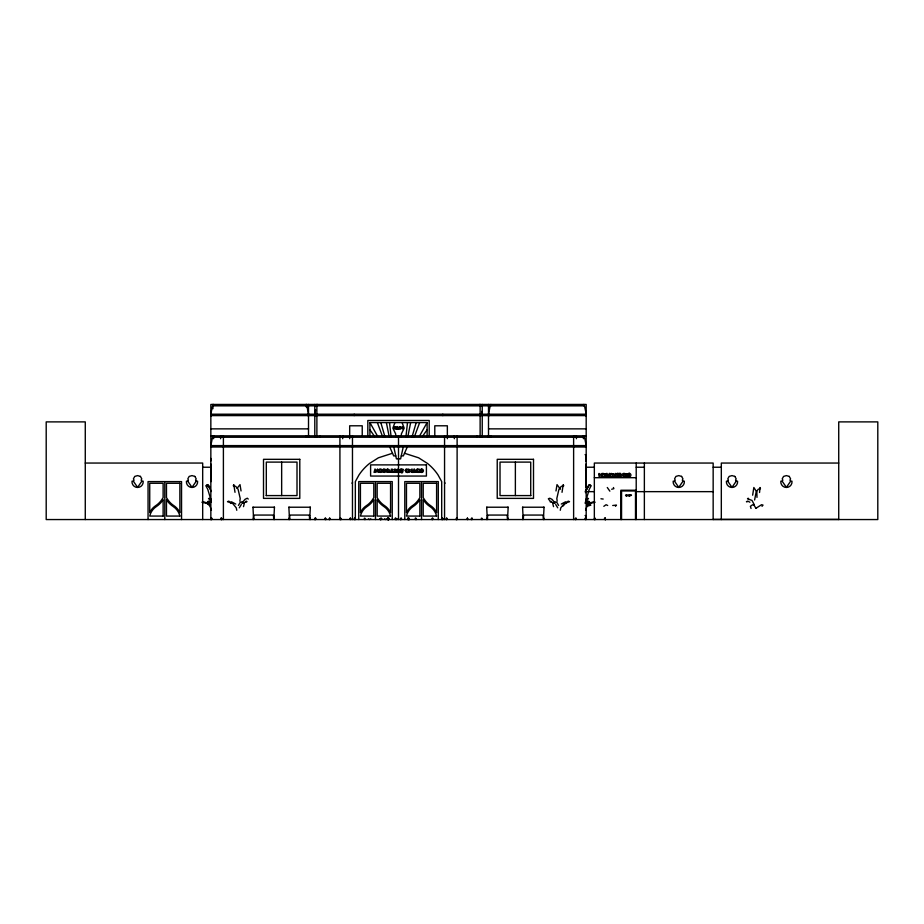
<?xml version="1.0" encoding="UTF-8"?>
<svg xmlns="http://www.w3.org/2000/svg" width="924" height="924" viewBox="0 0 924 924"><rect width="100%" height="100%" fill="white"/><g stroke="black" fill="none" stroke-linecap="round" stroke-linejoin="round"><path stroke-width="1.39" d="M617.879 476.368L619.323 476.692L619.323 473.608L620.223 473.469L616.978 473.469L617.867 473.608L617.879 476.172M626.715 495.784C627.535 493.878 627.211 497.285 626.31 495.114M555.982 490.956L557.022 484.638L560.452 489.235M752.644 495.183L753.845 487.514L756.86 492.122L756.987 497.378M401.224 436.613L401.397 433.806L404.181 428.159L402.09 422.58M400.773 427.581L399.826 428.159L400.75 427.385M629.591 495.726L630.803 495.091L630.272 495.414M386.267 470.166C387.745 472.06 385.447 473.053 388.115 471.598L388.115 472.349C393.162 471.91 386.163 466.204 386.486 470.951C388.565 473.712 388.669 467.174 386.486 469.958M405.959 436.532L407.507 422.58M239.859 501.247L240.205 498.44L238.08 489.235L235.701 486.359L233.275 485.781L233.83 484.638L235.008 492.307M759.551 492.504L759.99 487.514L760.429 488.669L758.246 489.246L756.132 492.122L754.596 500.011M562.023 492.307L563.201 484.638L563.755 485.781L561.318 486.359L558.951 489.235L556.826 498.44L557.172 501.247M314.795 414.206L315.638 410.025M488.507 414.206L490.182 405.844L584.511 405.844L586.186 414.206L210.845 414.206L212.52 405.844L306.837 405.844L308.512 414.206M407.865 436.532L410.66 422.58M274.463 507.218L274.035 515.061L253.384 515.061L252.968 507.218L274.463 507.218L273.874 507.519M310.349 507.218L309.921 515.061L289.281 515.061L288.854 507.218L310.349 507.218L309.759 507.519M508.177 507.218L507.75 515.061L487.098 515.061L486.682 507.218L508.177 507.218L507.588 507.519M544.063 507.218L543.635 515.061L522.984 515.061L522.568 507.218L544.063 507.218L543.474 507.519M560.267 510.279L560.787 507.819L564.483 503.337L569.507 501.663L568.087 501.097M403.234 446.997L400.612 458.858L396.419 458.858L393.797 446.997M393.855 428.055C396.581 429.406 391.429 426.079 395.46 426.784A1.167 1.167 0 0 1 395.899 427.362L395.31 429.094L393.739 428.193M243.497 506.652L244.306 503.43L241.614 501.824L240.032 502.633L238.427 505.451M375.952 470.628L375.491 472.349L374.024 472.349L375.017 468.976L376.957 472.106L377.985 470.709L378.597 472.372L377.604 468.976L376.287 470.824M585.412 502.229L589.293 489.235L591.152 485.781L589.789 484.638L587.756 486.936L585.423 492.688M411.988 437.029L416.216 422.58M352.471 482.617L352.194 483.414L352.471 482.825M414.298 437.029L419.658 422.58M394.929 422.58L392.85 428.159L395.634 433.806L395.807 436.613M407.265 446.997L403.361 455.89L401.27 455.89M585.181 491.533L589.073 484.638L590.528 485.781M585.874 502.275L587.791 498.221L588.519 498.775L586.255 499.052M237.087 488.276L240.009 484.638L241.048 490.956M419.438 436.22L427.119 422.58L369.912 422.58L369.912 436.867M245.518 502.217L246.165 501.097L247.02 501.663L242.019 503.337M585.608 510.279L587.999 503.337L585.955 501.097M629.105 495.16L629.475 495.784M239.293 507.819L241.337 504.458M588.161 503.337L589.535 501.663L588.195 501.097L586.128 502.217M603.822 506.317L606.109 504.7L607.68 505.509M566.216 503.43L567.047 502.229L565.534 501.824L561.272 504.042M615.453 506.317L616.47 505.105L612.716 505.509M762.023 506.317L763.039 505.105L761.595 504.7L755.867 508.327M422.407 436.498L427.119 429.776M626.264 495.16L626.102 495.749M586.521 489.235L588.646 486.359M242.504 502.275L245.033 499.341L247.262 498.221L248.244 499.052M562.947 506.133L565.615 503.199M211.076 501.097L209.032 503.337L211.423 510.279M586.798 505.855L590.043 503.43L595.102 502.229L593.335 501.824L591.141 502.633L586.752 505.451M587.144 502.633L588.253 501.824L589.42 502.229L584.961 503.095M629.059 495.045L628.724 495.784L629.891 495.68M370.801 518.861L369.588 519.554L368.387 518.861M381.959 518.861L380.757 519.554L379.545 518.861M386.913 518.861L385.701 519.554L384.488 518.861M398.071 518.861L396.858 519.554L395.657 518.861M602.113 475.144L599.099 476.796L599.099 473.446L599.26 474.994L602.263 473.342L602.194 476.726L602.263 475.537M623.457 475.144L620.454 476.796L620.443 473.446L620.605 474.994L623.608 473.342L623.538 476.726L623.608 475.537M587.006 506.317L590.852 505.105L588.911 504.7M228.933 501.097L227.523 501.663L232.548 503.337L236.244 507.819L236.763 510.279M208.778 501.824L207.611 502.229L210.245 502.425M611.676 489.246L613.859 488.669L613.421 487.514M208.05 502.229L209.829 501.824M392.515 453.257L378.401 457.807L369.577 463.421A50.219 50.219 0 0 0 358.997 474.936L355.336 481.6L355.336 519.554M629.152 473.342L627.719 474.139L628.274 473.758A1.709 1.709 0 0 1 629.209 473.365L629.51 473.377A1.663 1.663 0 0 1 630.399 473.85A1.709 1.709 0 0 1 629.498 476.761C624.37 476.761 631.231 472.557 627.858 476.056A1.386 1.386 0 0 0 628.539 476.541L629.348 476.634L629.221 473.492M397.054 429.117L396.223 429.002L398.521 429.117L397.505 426.599L396.234 427.165L397.204 429.002M604.181 474.486L602.737 474.486L604.181 474.347M612.115 474.486L610.672 474.486L612.115 474.347M625.525 474.486L624.081 474.486L625.525 474.347M307.519 405.844L315.789 405.844M316.47 405.844L480.561 405.844M481.242 405.844L489.501 405.844M210.845 415.604L586.186 415.604M210.845 428.863L308.512 428.863M488.507 428.863L586.186 428.863M210.845 435.839L586.186 435.839M210.845 446.997L586.186 446.997M585.065 454.677L586.186 454.677M395.761 455.89L393.67 455.89L389.755 446.997M586.186 455.936L586.186 460.949M210.845 458.443L210.845 460.949M586.186 458.443L585.908 460.949M85.274 463.051L202.679 463.051L202.679 519.554M838.726 463.051L721.321 463.051L721.321 519.554M202.679 467.232L210.845 467.232M586.186 467.232L594.34 467.232M636.209 467.232L644.363 467.232M713.155 467.232L721.321 467.232M585.908 467.925L585.62 470.443M594.34 477.696L636.209 477.696M133.46 481.185L132.017 481.185A5.625 5.625 0 0 0 137.595 487.468A5.625 5.625 0 0 0 143.174 481.185L141.73 481.185M187.872 481.185L186.429 481.185A5.625 5.625 0 0 0 192.007 487.468A5.625 5.625 0 0 0 197.586 481.185L196.142 481.185M586.186 481.185L585.758 487.468M674.624 481.185L673.18 481.185A5.625 5.625 0 0 0 678.759 487.468A5.625 5.625 0 0 0 684.337 481.185L682.894 481.185M727.858 481.185L726.414 481.185A5.625 5.625 0 0 0 731.993 487.468A5.625 5.625 0 0 0 737.571 481.185L736.128 481.185M782.27 481.185L780.826 481.185A5.625 5.625 0 0 0 786.405 487.468A5.625 5.625 0 0 0 791.984 481.185L790.54 481.185M636.209 490.251L620.859 490.251L620.859 519.554M587.537 491.649L594.34 491.649M636.209 491.649L713.155 491.649M266.17 495.587L297.008 495.587L297.008 462.104L266.308 462.104L266.308 495.587M530.861 495.587L500.023 495.587L500.023 462.104L530.722 462.104L530.722 495.587M585.065 515.546L585.724 515.546A16.517 12.901 -90 0 0 586.186 519.554L586.186 404.446L210.845 404.446L210.845 519.554A16.517 12.901 90 0 0 211.088 518.237A16.517 12.901 -90 0 1 210.845 519.554M713.155 519.392L838.726 519.392M600.935 498.775L603.187 499.052M210.776 499.052L208.512 498.775L209.24 498.221L211.157 502.275M404.516 453.257L418.63 457.807L427.442 463.421A50.219 50.219 0 0 1 438.034 474.936L441.695 481.6L441.695 519.554M522.568 507.218L523.157 507.519M486.682 507.218L487.26 507.519M288.854 507.218L289.443 507.519M252.968 507.218L253.546 507.519M383.703 472.21C386.706 471.714 382.779 466.805 382.698 471.078M379.96 472.21C382.963 471.714 379.025 466.805 378.956 471.078M629.129 495.01L629.025 495.784M586.151 501.097L587.41 501.663M630.214 495.276L629.949 495.761M746.996 501.94L746.476 501.663L747.816 501.097L749.872 502.217M210.891 502.217L208.824 501.097L207.496 501.663L210.21 505.578M555.012 503.337L549.999 501.663L550.866 501.097L551.513 502.217M625.964 495.749C624.589 495.241 627.211 494.479 626.599 495.784M210.279 505.451L205.89 502.633L203.696 501.824L201.929 502.229L206.988 503.43L210.233 505.855M235.759 504.042L231.497 501.824L229.984 502.229L230.815 503.43M383.01 471.956L384.569 472.418A1.698 1.698 0 0 0 385.712 469.877A1.698 1.698 0 0 0 382.952 469.669A1.698 1.698 0 0 0 383.691 472.337M379.267 471.956L380.827 472.418A1.698 1.698 0 0 0 381.97 469.877A1.698 1.698 0 0 0 379.198 469.669A1.698 1.698 0 0 0 379.937 472.337M400.612 427.061C397.539 426.391 402.471 430.341 399.156 428.979A1.167 1.167 0 0 1 398.718 428.413L399.33 426.657L400.877 427.569M554.516 502.275L551.998 499.341L549.768 498.221L548.348 498.775L549.572 500.45M209.794 486.936L207.958 484.638L206.491 485.781L208.385 486.359L210.499 489.235M369.912 429.776L374.624 436.498M755.959 508.327L754.238 505.509L752.679 504.7L750.392 506.317L751.05 508.466M555.694 504.458L557.726 507.819M558.604 505.451L556.999 502.633L555.416 501.824L552.725 503.43L553.534 506.652M369.912 422.58L377.581 436.22M754.365 504.931L752.009 500.45L747.493 498.775L748.221 498.221L748.706 499.341M444.559 482.825L444.825 483.414L444.559 482.617M609.875 491.164L607.287 487.514M211.146 491.533L209.274 486.936L207.242 484.638L205.879 485.781L207.738 489.235L211.273 500.97M377.362 422.58L382.732 437.029M380.815 422.58L385.042 437.029M481.67 411.423L482.236 414.206M386.371 422.58L389.166 436.532M389.524 422.58L391.071 436.532M838.726 519.554L838.726 421.887L877.8 421.887L877.8 519.554L46.2 519.554L46.2 421.887L85.274 421.887L85.274 519.554M713.155 519.554L713.155 463.051L594.34 463.051L594.34 519.554A16.517 12.901 90 0 0 594.663 518.237A16.517 12.901 -90 0 1 594.421 519.554M644.363 463.051L644.363 519.554M636.209 463.051L636.209 519.554M635.504 519.554L635.504 490.956L621.552 490.956L621.552 519.554M585.908 464.16L585.908 481.6M585.885 472.326L585.885 475.086M585.885 476.796L585.885 479.579M585.481 414.206L585.481 415.604M585.481 445.611L585.481 446.997M583.806 404.446L583.806 405.844M583.806 435.839L583.806 437.237M583.391 435.839L583.391 438.704M576.414 435.839L576.414 438.704M573.619 435.839L573.619 519.554M515.373 462.104L515.373 495.587M490.887 404.446L490.887 405.844M490.887 435.839L490.887 437.237M489.212 414.206L489.212 415.604M488.507 404.446L488.507 437.133M482.236 404.446L482.236 437.26M480.133 404.446L480.133 437.26M479.856 404.446L479.856 405.844M476.934 435.839L476.934 437.237M457.114 435.839L457.114 519.554M454.331 435.839L454.331 438.704M447.355 438.704L447.355 425.791L434.788 425.791L434.788 435.885M444.559 435.839L444.559 519.554M442.815 414.206L442.815 415.604M438.276 519.554L438.276 481.6L404.793 481.6L404.793 519.554M429.21 436.371L429.21 420.489L367.821 420.489L367.821 436.371M427.119 422.58L427.119 436.867M421.54 481.6L421.54 519.554M398.51 435.839L398.51 519.554M392.238 519.554L392.238 481.6L358.743 481.6L358.743 519.554M375.491 481.6L375.491 519.554M362.231 435.885L362.231 425.791L349.676 425.791L349.676 438.704M354.215 414.206L354.215 415.604M352.471 435.839L352.471 519.554M342.7 435.839L342.7 438.704M339.917 435.839L339.917 519.554M320.097 435.839L320.097 437.237M317.163 404.446L317.163 405.844M316.886 404.446L316.886 437.26M315.488 414.206L315.488 415.604M314.795 404.446L314.795 437.26M308.512 404.446L308.512 437.133M307.819 414.206L307.819 415.604M306.422 404.446L306.422 407.299M306.144 404.446L306.144 405.844M306.144 435.839L306.144 437.237M281.658 462.104L281.658 495.587M223.4 435.839L223.4 519.554M220.617 435.839L220.617 438.704M213.64 435.839L213.64 438.704M213.213 404.446L213.213 405.844M213.213 435.839L213.213 437.237M212.936 404.446L212.936 408.72M211.538 414.206L211.538 415.604M211.538 445.611L211.538 446.997M211.122 464.16L211.122 481.6M181.543 519.554L181.543 481.6L148.059 481.6L148.059 519.554M164.795 481.6L164.795 519.554M401.501 518.237A16.517 16.413 -90 0 1 401.189 519.554M400.658 518.237A16.517 16.413 -90 0 1 400.346 519.554M408.223 518.237A16.517 1.825 -90 0 1 408.189 519.554M408.593 518.237A16.517 1.825 -90 0 1 408.558 519.554A16.517 1.825 -90 0 1 408.489 518.237A16.517 10.314 -90 0 0 408.674 519.554M409.009 518.237A16.517 10.314 -90 0 0 409.205 519.554A16.517 10.314 90 0 1 409.009 518.237A16.517 1.825 -90 0 1 409.032 519.554M415.985 519.554A16.517 16.413 -90 0 1 415.673 518.237M415.511 519.554A16.517 16.413 -90 0 1 415.211 518.237M416.354 519.554A16.517 16.413 -90 0 1 416.054 518.237M408.05 519.554A16.517 1.825 -90 0 1 408.015 518.237M407.68 519.554A16.517 1.825 -90 0 1 407.646 518.237M395.83 519.554A16.517 16.413 -90 0 1 395.53 518.237M395.449 519.554A16.517 16.413 -90 0 1 395.149 518.237M396.292 519.554A16.517 16.413 -90 0 1 395.992 518.237M388.357 519.554A16.517 10.314 -90 0 0 388.542 518.237A16.517 1.825 -90 0 1 388.507 519.554A16.517 1.825 -90 0 1 388.427 518.237M387.999 519.554A16.517 1.825 -90 0 1 387.964 518.237M388.092 519.554A16.517 1.825 90 0 1 388.057 518.237A16.517 10.314 -90 0 1 387.826 519.554A16.517 10.314 90 0 0 388.011 518.237A16.517 1.825 -90 0 0 388.092 519.554A16.517 1.825 -90 0 0 388.161 518.237M387.618 519.554A16.517 1.825 -90 0 1 387.583 518.237M381.439 518.237A16.517 16.413 -90 0 1 381.138 519.554M380.596 518.237A16.517 16.413 -90 0 1 380.295 519.554M388.634 518.237A16.517 1.825 -90 0 1 388.6 519.554M389.004 518.237A16.517 1.825 -90 0 1 388.969 519.554M388.53 518.237A16.517 1.825 90 0 1 388.507 519.554M354.412 518.237A16.517 12.901 -90 0 1 354.169 519.554M364.53 519.554A16.517 12.901 -90 0 1 364.299 518.237M365.199 519.554A16.517 12.901 -90 0 1 364.957 518.237M330.03 518.237A16.517 10.314 -90 0 1 329.833 519.554M350.15 519.554A16.517 10.314 -90 0 1 349.965 518.237M325.156 519.554A16.517 12.901 -90 0 1 324.913 518.237M340.39 519.554A16.517 10.314 -90 0 1 340.194 518.237M442.192 519.554A16.517 12.901 -90 0 1 441.961 518.237M432.074 518.237A16.517 12.901 -90 0 1 431.831 519.554M467.371 519.554A16.517 10.314 -90 0 1 467.174 518.237M447.066 518.237A16.517 10.314 -90 0 1 446.869 519.554M471.448 518.237A16.517 12.901 -90 0 1 471.205 519.554M481.566 519.554A16.517 12.901 -90 0 1 481.335 518.237M482.236 519.554A16.517 12.901 -90 0 1 481.993 518.237M456.306 518.237A16.517 10.314 -90 0 1 456.109 519.554M604.7 519.554A16.517 12.901 -90 0 1 604.469 518.237M595.01 519.554A16.517 12.901 90 0 0 595.241 518.237A16.517 12.901 -90 0 1 595.079 519.554M289.108 518.237A16.517 10.314 -90 0 1 288.912 519.554A16.517 10.314 90 0 0 289.281 515.546L289.801 515.546A16.517 10.314 -90 0 1 289.443 519.554A16.517 10.314 90 0 0 289.628 518.237M309.575 518.237A16.517 10.314 90 0 0 309.759 519.554A16.517 10.314 -90 0 1 309.39 515.546L309.921 515.546A16.517 10.314 90 0 0 310.291 519.554A16.517 10.314 -90 0 1 310.094 518.237M253.026 519.554A16.517 10.314 -90 0 0 253.384 515.546L253.915 515.546A16.517 10.314 -90 0 1 253.557 519.554A16.517 10.314 90 0 0 253.742 518.237M273.677 518.237A16.517 10.314 90 0 0 273.874 519.554A16.517 10.314 -90 0 1 273.504 515.546L274.035 515.546A16.517 10.314 90 0 0 274.405 519.554A16.517 10.314 -90 0 1 274.209 518.237M486.74 519.554A16.517 10.314 -90 0 0 487.098 515.546L487.629 515.546A16.517 10.314 -90 0 1 487.271 519.554A16.517 10.314 90 0 0 487.456 518.237M507.923 518.237A16.517 10.314 90 0 0 508.119 519.554A16.517 10.314 -90 0 1 507.75 515.546L507.218 515.546A16.517 10.314 -90 0 0 507.588 519.554M522.626 519.554A16.517 10.314 -90 0 0 522.984 515.546L523.515 515.546A16.517 10.314 -90 0 1 523.157 519.554A16.517 10.314 90 0 0 523.342 518.237M543.809 518.237A16.517 10.314 90 0 0 544.005 519.554A16.517 10.314 -90 0 1 543.635 515.546L543.104 515.546A16.517 10.314 -90 0 0 543.474 519.554M575.398 518.237A16.517 12.901 -90 0 1 575.155 519.554M401.594 428.459C404.158 430.642 402.287 423.342 401.594 428.459M392.746 469.438L392.746 472.349L389.743 472.268L391.291 472.21L391.291 469.115L392.746 469.438M395.946 469.438L395.946 472.349L400 472.349L398.025 468.884L396.038 472.349L392.977 472.337L394.49 472.21L394.49 469.115L395.946 469.438M403.118 469.438C402.991 478.574 396.153 466.597 403.118 469.438M408.42 469.438C408.928 477.454 401.443 467.163 408.42 469.438M419.461 469.438L419.473 472.349L418.029 472.349L418.029 471.598C416.354 474.89 414.807 466.816 419.461 469.438M605.613 473.769C608.801 477.87 599.445 476.449 604.181 476.541C606.49 472.152 599.11 473.723 605.613 473.769M613.548 473.769C616.747 477.87 607.38 476.449 612.115 476.541C614.425 472.152 607.056 473.723 613.548 473.769M616.747 473.769L616.758 476.692L613.779 476.668L615.303 476.541L615.303 473.446L616.747 473.769M626.957 473.769C630.168 477.881 620.766 476.414 625.525 476.541C627.835 472.152 620.466 473.723 626.957 473.769M411.977 471.54L412.046 472.383L416.204 472.291L414.206 468.884L412.219 472.349L412.127 469.011L409.113 470.663L408.928 469.196L408.962 472.464L411.977 470.813L411.977 471.54M405.324 470.397C406.468 475.664 408.027 466.435 405.324 470.397M416.343 470.201C417.498 474.52 418.988 466.897 416.343 470.201M627.615 495.403L628.216 495.599L627.662 495.299M400.161 469.981C401.547 475.098 403.037 467.024 400.161 469.981M630.919 495.518L631.508 495.114L630.942 495.46M212.52 437.237L210.845 445.611L586.186 445.611L584.511 437.237L212.52 437.237M140.413 476.403L141.776 478.817L141.164 480.18L141.776 481.277L138.011 486.763L137.179 486.763L133.403 481.277L134.026 480.18L133.403 478.817L134.777 476.403L137.595 475.606L140.413 476.403M194.825 476.403L196.2 478.817L195.576 480.18L196.2 481.277L192.423 486.763L191.591 486.763L187.826 481.277L188.438 480.18L187.826 478.817L189.189 476.403L192.007 475.606L194.825 476.403M681.577 476.403L682.952 478.817L682.328 480.18L682.952 481.277L679.175 486.763L678.343 486.763L674.578 481.277L675.19 480.18L674.578 478.817L675.941 476.403L678.759 475.606L681.577 476.403M734.811 476.403L736.174 478.817L735.562 480.18L736.174 481.277L732.409 486.763L731.577 486.763L727.8 481.277L728.424 480.18L727.8 478.817L729.175 476.403L731.993 475.606L734.811 476.403M789.223 476.403L790.597 478.817L789.974 480.18L790.597 481.277L786.821 486.763L785.989 486.763L782.224 481.277L782.836 480.18L782.224 478.817L783.587 476.403L786.405 475.606L789.223 476.403M607.669 475.514L607.357 476.692L605.89 476.692L606.883 473.307L608.154 475.167L609.47 473.307L610.498 476.645L609.852 475.052L608.824 476.438L607.669 475.514M421.575 470.766L420.039 470.847L420.362 471.714A1.386 1.386 0 0 0 421.044 472.21L421.852 472.303L421.737 469.161A1.629 1.629 0 0 0 420.778 469.415L420.281 469.819L422.014 469.046A1.709 1.709 0 0 1 422.002 472.418C420.201 473.076 418.734 469.531 421.575 470.766M150.115 511.85L149.734 512.647L149.734 483.275L163.121 483.275L163.121 497.632L161.758 499.722A21.599 21.599 0 0 1 155.729 505.659A16.667 16.667 0 0 0 150.115 511.85M360.81 511.85L360.418 512.647L360.418 483.275L373.816 483.275L373.816 497.632L372.453 499.722A21.599 21.599 0 0 1 366.412 505.659A16.667 16.667 0 0 0 360.81 511.85M406.849 511.85L406.468 512.647L406.468 483.275L419.866 483.275L419.866 497.632L418.491 499.722A21.599 21.599 0 0 1 412.462 505.659A16.667 16.667 0 0 0 406.849 511.85M398.406 471.078L398.036 471.748L399.514 471.748L398.764 470.478L398.406 471.078M414.587 471.078L414.218 471.748L415.696 471.748L414.945 470.478L414.587 471.078M299.792 459.32L263.513 459.32L263.513 498.382L299.792 498.382L299.792 459.32M533.506 459.32L497.228 459.32L497.228 498.382L533.506 498.382L533.506 459.32M426.414 464.887L370.605 464.887L370.605 476.056L426.414 476.056L426.414 464.887M179.868 483.275L166.47 483.275L166.47 497.632L167.845 499.722A21.599 21.599 0 0 0 173.874 505.659A16.667 16.667 0 0 1 179.487 511.85L179.868 512.647L179.868 483.275M390.563 483.275L377.165 483.275L377.165 497.632L378.528 499.722A21.599 21.599 0 0 0 384.569 505.659A16.667 16.667 0 0 1 390.171 511.85L390.563 512.647L390.563 483.275M436.602 483.275L423.215 483.275L423.215 497.632L424.578 499.722A21.599 21.599 0 0 0 430.607 505.659A16.667 16.667 0 0 1 436.22 511.85L436.602 512.647L436.602 483.275M163.121 516.066L149.734 516.066A15.581 15.581 0 0 1 156.364 506.571A22.673 22.673 0 0 0 163.121 499.676L163.121 516.066M179.868 516.066L166.47 516.066L166.47 499.676A22.673 22.673 0 0 0 173.238 506.571A15.581 15.581 0 0 1 179.868 516.066M373.816 516.066L360.418 516.066A15.581 15.581 0 0 1 367.047 506.571A22.673 22.673 0 0 0 373.816 499.676L373.816 516.066M390.563 516.066L377.165 516.066L377.165 499.676A22.673 22.673 0 0 0 383.934 506.571A15.581 15.581 0 0 1 390.563 516.066M419.866 516.066L406.468 516.066A15.581 15.581 0 0 1 413.097 506.571A22.673 22.673 0 0 0 419.866 499.676L419.866 516.066M436.602 516.066L423.215 516.066L423.215 499.676A22.673 22.673 0 0 0 429.972 506.571A15.581 15.581 0 0 1 436.602 516.066M400.82 519.554A16.517 16.413 -90 0 0 401.12 518.237A16.517 16.413 -90 0 1 400.727 519.554M380.757 519.554A16.517 16.413 -90 0 0 381.058 518.237A16.517 16.413 -90 0 1 380.665 519.554M354.839 519.554A16.517 12.901 90 0 0 355.07 518.237A16.517 12.901 -90 0 1 354.839 519.554M329.302 519.554A16.517 10.314 -90 0 0 329.498 518.237A16.517 10.314 90 0 1 329.302 519.554M350.496 518.237A16.517 10.314 -90 0 0 350.681 519.554A16.517 10.314 90 0 1 350.496 518.237M325.583 518.237A16.517 12.901 90 0 0 325.814 519.554A16.517 12.901 -90 0 1 325.583 518.237M315.454 519.554A16.517 12.901 90 0 0 315.696 518.237A16.517 12.901 -90 0 1 315.454 519.554M314.795 519.554A16.517 12.901 90 0 0 315.038 518.237A16.517 12.901 -90 0 1 314.795 519.554M340.725 518.237A16.517 10.314 90 0 0 340.921 519.554A16.517 10.314 -90 0 1 340.725 518.237M442.619 518.237A16.517 12.901 -90 0 0 442.862 519.554A16.517 12.901 90 0 1 442.619 518.237M432.501 519.554A16.517 12.901 90 0 0 432.732 518.237A16.517 12.901 -90 0 1 432.501 519.554M467.532 518.237A16.517 10.314 90 0 0 467.717 519.554A16.517 10.314 -90 0 1 467.532 518.237M446.35 519.554A16.517 10.314 90 0 0 446.535 518.237A16.517 10.314 -90 0 1 446.35 519.554M471.875 519.554A16.517 12.901 90 0 0 472.106 518.237A16.517 12.901 -90 0 1 471.875 519.554M456.641 519.554A16.517 10.314 -90 0 0 456.837 518.237A16.517 10.314 90 0 1 456.641 519.554M605.128 518.237A16.517 12.901 -90 0 0 605.37 519.554A16.517 12.901 90 0 1 605.128 518.237M605.208 518.237A16.517 12.901 -90 0 0 605.439 519.554A16.517 12.901 90 0 1 605.208 518.237M220.963 518.237A16.517 12.901 -90 0 0 221.206 519.554A16.517 12.901 90 0 1 220.963 518.237M221.633 518.237A16.517 12.901 90 0 0 221.864 519.554A16.517 12.901 -90 0 1 221.633 518.237M211.504 519.554A16.517 12.901 90 0 0 211.746 518.237A16.517 12.901 -90 0 1 211.504 519.554M575.825 519.554A16.517 12.901 90 0 0 576.056 518.237A16.517 12.901 -90 0 1 575.825 519.554M585.285 518.237A16.517 12.901 -90 0 0 585.516 519.554A16.517 12.901 90 0 1 585.285 518.237"/></g></svg>
